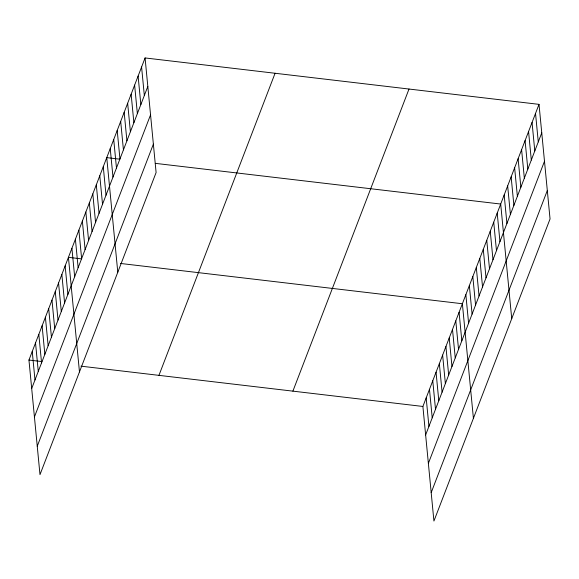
<?xml version="1.0" encoding="UTF-8"?>
<svg xmlns="http://www.w3.org/2000/svg" width="579" height="579" viewBox="0 0 579 579"><rect width="100%" height="100%" fill="white"/><g stroke="black" fill="none" stroke-linecap="round" stroke-linejoin="round"><path stroke-width="0.87" d="M145.076 57.943L156.106 172.542L39.987 474.642L28.95 360.044L145.076 57.943L539.013 104.358L550.05 218.956L433.924 521.057L422.894 406.458L539.013 104.358M31.693 388.538L147.819 86.437M34.429 416.952L150.554 114.852M37.251 446.228L153.37 144.128M158.95 375.358L275.076 73.258M292.894 391.136L409.013 89.036M425.637 434.952L541.756 132.852M428.373 463.366L544.492 161.266M431.189 492.642L547.314 190.542M119.752 159.167L106.753 157.633L117.79 272.239M155.288 163.35L500.697 204.047L511.727 318.653M81.429 258.856L68.431 257.329L79.468 371.928M120.432 263.452L462.375 303.743L473.412 418.342M28.95 360.044L41.949 361.571M80.951 366.167L422.894 406.458M535.532 113.419L538.275 141.913M532.05 122.48L534.793 150.974M528.562 131.542L531.305 160.043M525.081 140.61L527.824 169.104M521.599 149.672L524.342 178.166M518.111 158.733L520.854 187.227M514.63 167.794L517.373 196.288M511.148 176.863L513.891 205.357M507.66 185.924L510.403 214.418M504.179 194.985L506.922 223.48M497.209 213.108L499.952 241.609M493.728 222.177L496.471 250.671M490.247 231.238L492.99 259.732M486.758 240.299L489.501 268.794M483.277 249.361L486.02 277.862M479.796 258.429L482.539 286.923M476.307 267.491L479.05 295.985M472.826 276.552L475.569 305.046M469.345 285.613L472.088 314.108M465.856 294.682L468.599 323.176M459.082 312.298L461.825 340.799M455.796 320.86L458.539 349.354M452.503 329.422L455.246 357.916M449.217 337.977L451.96 366.478M445.924 346.539L448.667 375.033M442.631 355.101L445.374 383.595M439.345 363.655L442.088 392.149M436.052 372.217L438.795 400.711M432.766 380.779L435.509 409.273M429.473 389.334L432.216 417.828M426.18 397.896L428.923 426.39M141.587 67.005L144.33 95.499M138.106 76.066L140.849 104.56M134.625 85.127L137.368 113.629M131.136 94.196L133.879 122.69M127.655 103.257L130.398 131.751M124.174 112.319L126.917 140.813M120.685 121.38L123.428 149.874M117.204 130.449L119.947 158.943M113.723 139.51L116.466 168.004M110.234 148.571L112.977 177.065M103.272 166.694L106.015 195.195M99.783 175.763L102.526 204.257M96.302 184.824L99.045 213.318M92.821 193.885L95.564 222.379M89.332 202.947L92.075 231.441M85.851 212.015L88.594 240.509M82.363 221.077L85.113 249.571M78.882 230.138L81.625 258.632M75.4 239.199L78.143 267.693M71.912 248.261L74.662 276.762M65.145 265.884L67.888 294.378M61.852 274.446L64.595 302.94M58.559 283.008L61.302 311.502M55.273 291.563L58.016 320.057M51.98 300.125L54.723 328.619M48.694 308.687L51.437 337.181M45.401 317.241L48.144 345.735M42.108 325.803L44.851 354.297M38.822 334.365L41.565 362.859M35.529 342.92L38.272 371.414M32.243 351.482L34.986 379.976"/></g></svg>
